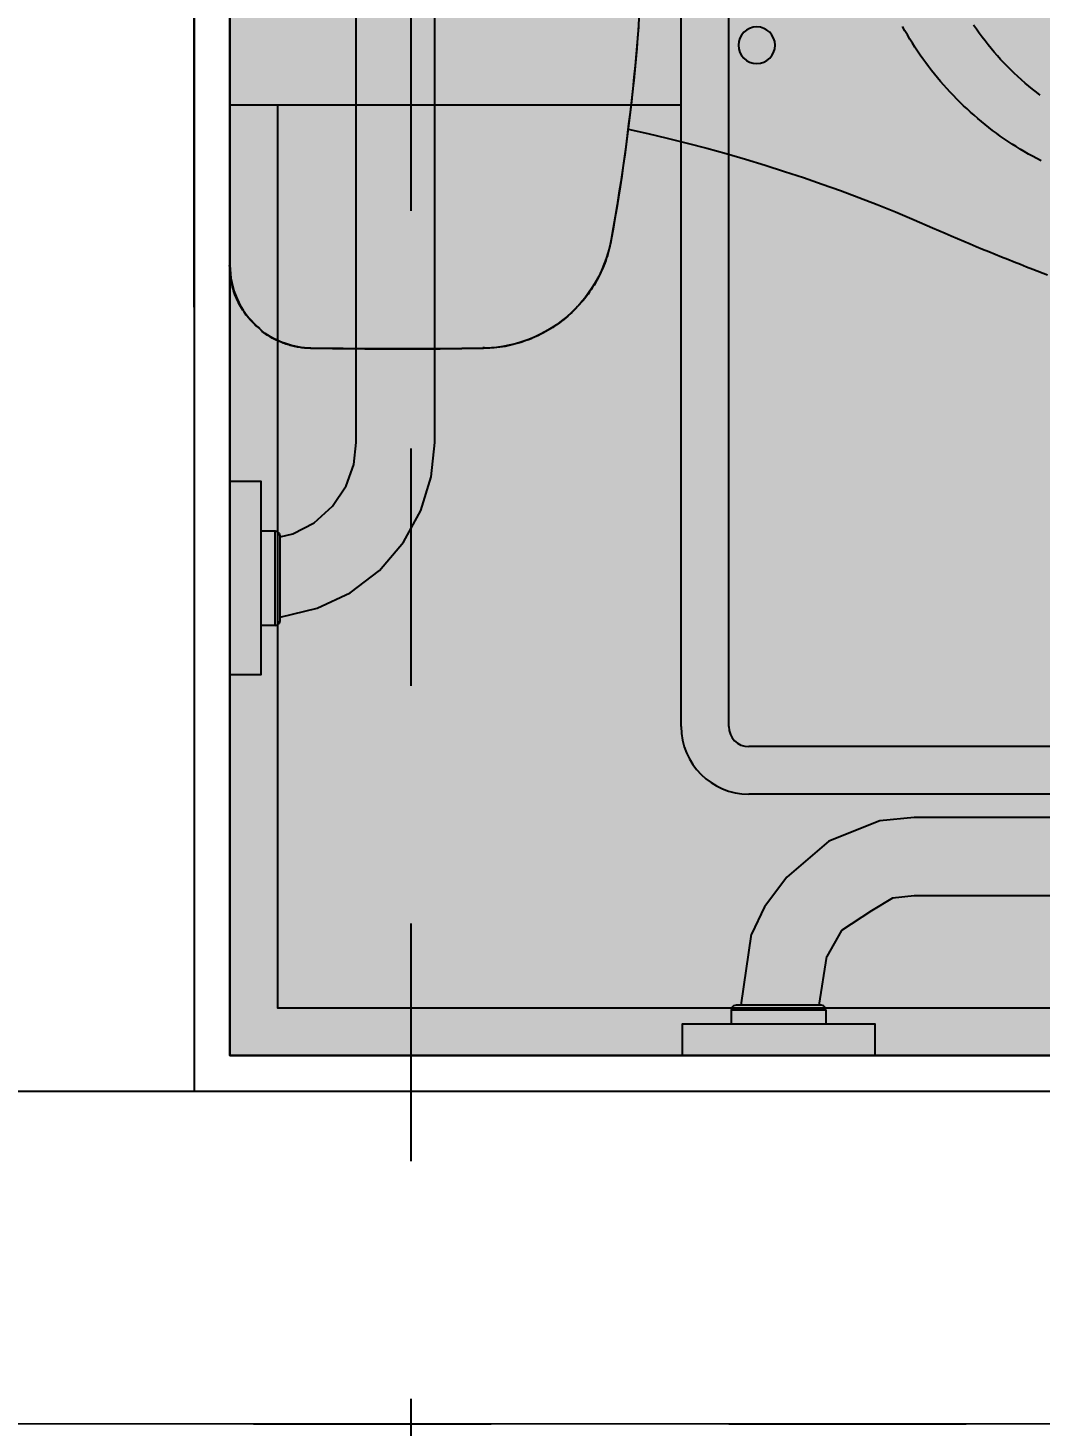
# Model space of a CAD drawing. Header units: metres. Extents: x -41 to 570, y -54 to 184.
# Drawn here: x -7.831 to -7.405, y 47.549 to 48.137 of the extents above; entities that cross this region are included whole.
import ezdxf
from ezdxf.xclip import XClip

# ---------------------------------------------------------------- set-up
doc = ezdxf.new("R2010")
doc.units = ezdxf.units.M
doc.header["$XCLIPFRAME"] = 0
doc.linetypes.add('DASHEDX2', pattern=[1.5, 1, -0.5])
doc.linetypes.add('ESTILO_TQS_0004', pattern=[1.12, 0.5, -0.2, 0.01, -0.2, 0.01, -0.2])
for name, color, linetype in [('1', 232, 'DASHEDX2'), ('205', 232, 'ESTILO_TQS_0004'), ('ARQ-DIM', 2, 'Continuous'), ('PUC$0$ARQ-ALV ACAB', 4, 'Continuous'), ('PUC$0$ARQ-ALV OSSO', 5, 'Continuous'), ('PUC$0$ARQ-HID', 7, 'Continuous')]:
    doc.layers.add(name, color=color, linetype=linetype)
doc.layers.add('PUC$0$ARQ-FORRO', color=9, linetype='Continuous', lineweight=5)
doc.styles.add('Adesa', font='ARIALN.TTF')
doc.dimstyles.new('ADESA 1-0050', dxfattribs={"dimtxt": 0.1, "dimasz": 0.1, "dimexe": 0.05, "dimexo": 0.05, "dimgap": 0.03, "dimtad": 1, "dimdec": 1, "dimlfac": 100, "dimzin": 12, "dimtxsty": 'Adesa', "dimblk": 'DOTSMALL', "dimcen": 1, "dimdle": 0.05, "dimclrd": 1, "dimclre": 1, "dimclrt": 256, "dimazin": 3, "dimtm": 1e-09, "dimtfac": 1, "dimtdec": 1, "dimtmove": 1, "dimatfit": 0, "dimldrblk": 'DOTSMALL', "dimfxl": 0.8, "dimtvp": 2, "dimtolj": 1, "dimtzin": 0, "dimarcsym": 0})

# ---------------------------------------------------------------- blocks, each defined once
blk = doc.blocks.new('PUC$0$ARQ-HID-CUBA Q')
for points in [[(-0.1816, 0), (0.1816, 0)], [(-0.1816, -0.11), (0.1816, -0.11)], [(-0.1816, -0.13), (0.1816, -0.13)], [(0.19, -0.1384), (0.19, -0.5016)], [(0.21, -0.1384), (0.21, -0.5016)], [(0.21, -0.4), (0.31, -0.4)]]:
    blk.add_lwpolyline(points)
for radius in [0.0284, 0.0084]:
    blk.add_arc((0.1816, -0.1384), radius, 0, 90)
blk = doc.blocks.new('PUC$0$pl apto tipo 3 puc')
at = {"layer": 'PUC$0$ARQ-ALV ACAB'}
for points, elevation in [([(-7.91518, -2.30383), (-7.91518, -1.04381), (-8.55403, -1.0438), (-8.55403, -0.8938), (-8.47996, -0.89381), (-8.47996, -0.84819), (-8.32996, -0.84819), (-8.32996, -0.8938), (-7.71518, -0.8938), (-7.71518, -1.0538), (-7.75518, -1.0538), (-7.75519, -2.29383)], 0), ([(-7.75519, -2.29383), (-6.34404, -2.29384)], 0.00001)]:
    blk.add_lwpolyline(points, dxfattribs=dict(at, elevation=elevation))
at = {"layer": 'PUC$0$ARQ-ALV OSSO'}
for points, elevation in [([(-8.33496, -0.8988), (-7.72018, -0.8988), (-7.72018, -1.0388), (-7.77018, -1.0388), (-7.77019, -2.30883)], 0), ([(-9.25903, -2.30882), (-5.55901, -2.30884)], 0.00001), ([(-9.25725, -2.44882), (-5.38497, -2.44884)], 0.00001)]:
    blk.add_lwpolyline(points, dxfattribs=dict(at, elevation=elevation))
at = {"layer": 'PUC$0$ARQ-HID', "lineweight": -2}
blk.add_lwpolyline([(-7.66519, -1.89385), (-7.75519, -1.89391), (-7.75519, -2.29383), (-6.95519, -2.29383), (-6.95519, -1.89391), (-7.05359, -1.89391)], dxfattribs=at)
at = {"layer": 'PUC$0$ARQ-HID', "elevation": 0}
blk.add_lwpolyline([(-7.75519, -1.89385), (-7.75519, -2.29383), (-6.89404, -2.29383)], dxfattribs=at)
at = {"layer": 'PUC$0$ARQ-HID'}
blk.add_lwpolyline([(-7.73519, -1.89391), (-7.73519, -2.27383), (-6.95519, -2.27383)], dxfattribs=at)
at = {"layer": 'PUC$0$ARQ-HID', "lineweight": -2, "rotation": 180}
blk.add_blockref('PUC$0$ARQ-HID-CUBA Q', (-7.35519, -2.29383, 0.00001), dxfattribs=at)
blk = doc.blocks.new('PUC$0$ARQ-HID-BACIA CX')
blk.add_line((-0.00007, -0.175), (-0.00007, 0.175))
for points in [[(-0.17206, 0.06755), (-0.1717, 0.07204), (-0.17132, 0.07653), (-0.17092, 0.08102), (-0.1705, 0.08551), (-0.17005, 0.09), (-0.16958, 0.09448), (-0.16909, 0.09896), (-0.16857, 0.10344), (-0.16803, 0.10791), (-0.16747, 0.11238), (-0.16689, 0.11685), (-0.16628, 0.12132), (-0.16565, 0.12578), (-0.165, 0.13024), (-0.16433, 0.1347), (-0.16363, 0.13915), (-0.1629, 0.1436), (-0.16215, 0.14805), (-0.16138, 0.15249), (-0.16061, 0.15693), (-0.16036, 0.15805), (-0.16011, 0.15916), (-0.15985, 0.16027), (-0.15957, 0.16138), (-0.15928, 0.16249), (-0.15897, 0.16359), (-0.15863, 0.16468), (-0.15827, 0.16576), (-0.15788, 0.16683), (-0.15746, 0.1679), (-0.15702, 0.16895), (-0.15655, 0.17), (-0.15607, 0.17103), (-0.15556, 0.17206), (-0.15504, 0.17308), (-0.1545, 0.17408), (-0.15393, 0.17508), (-0.15335, 0.17606), (-0.15275, 0.17703), (-0.15212, 0.17799), (-0.15148, 0.17893), (-0.15082, 0.17986), (-0.15013, 0.18078), (-0.14943, 0.18168), (-0.14872, 0.18257), (-0.14798, 0.18345), (-0.14722, 0.18431), (-0.14645, 0.18515), (-0.14566, 0.18598), (-0.14485, 0.18679), (-0.14403, 0.18758), (-0.14319, 0.18836), (-0.14234, 0.18912), (-0.14147, 0.18986), (-0.14058, 0.19058), (-0.13969, 0.19129), (-0.13877, 0.19197), (-0.13784, 0.19264), (-0.1369, 0.19329), (-0.13595, 0.19392), (-0.13498, 0.19453), (-0.134, 0.19512), (-0.13301, 0.19569), (-0.13201, 0.19624), (-0.13099, 0.19677), (-0.12997, 0.19727), (-0.12893, 0.19776), (-0.12789, 0.19822), (-0.12684, 0.19866), (-0.12577, 0.19908), (-0.1247, 0.19948), (-0.12362, 0.19986), (-0.12254, 0.20021), (-0.12144, 0.20055), (-0.12034, 0.20086), (-0.11924, 0.20116), (-0.11812, 0.20142), (-0.11701, 0.20166), (-0.11588, 0.20188), (-0.11476, 0.20207), (-0.11363, 0.20223), (-0.11249, 0.20236), (-0.11136, 0.20247), (-0.11022, 0.20256), (-0.10908, 0.20264), (-0.10794, 0.20271), (-0.10679, 0.20277, -0.00878), (-0.03415, 0.20273), (-0.03353, 0.2027), (-0.0329, 0.20268), (-0.03227, 0.20264), (-0.03165, 0.20259), (-0.03102, 0.20253), (-0.0304, 0.20246), (-0.02978, 0.20237), (-0.02916, 0.20227), (-0.02854, 0.20217), (-0.02792, 0.20205), (-0.02731, 0.20192), (-0.02669, 0.20178), (-0.02608, 0.20163), (-0.02548, 0.20147), (-0.02487, 0.2013), (-0.02427, 0.20111), (-0.02368, 0.20092), (-0.02308, 0.20072), (-0.02249, 0.2005), (-0.02191, 0.20027), (-0.02133, 0.20004), (-0.02075, 0.19979), (-0.02018, 0.19954), (-0.01961, 0.19927), (-0.01904, 0.19899), (-0.01849, 0.1987), (-0.01793, 0.19841), (-0.01739, 0.1981), (-0.01684, 0.19778), (-0.01631, 0.19746), (-0.01578, 0.19712), (-0.01526, 0.19677), (-0.01474, 0.19641), (-0.01423, 0.19605), (-0.01372, 0.19568)], [(-0.01308, 0.195, 0.018828), (-0.0135, 0.19544)], [(-0.00007, -0.16772), (-0.00007, 0.16772, 0.212488), (-0.01155, 0.19352), (-0.01247, 0.19434), (-0.01264, 0.19449), (-0.01279, 0.19463), (-0.01286, 0.1947), (-0.01299, 0.19482), (-0.01311, 0.19493), (-0.01316, 0.19498), (-0.01322, 0.19504), (-0.01324, 0.19506), (-0.01327, 0.19509), (-0.01328, 0.1951), (-0.01328, 0.1951)], [(-0.01231, 0.1942, 0.002919), (-0.01155, 0.19353)], [(-0.16765, 0.1104), (-0.16776, 0.11042), (-0.17602, 0.11228), (-0.1842, 0.11422), (-0.19248, 0.1163), (-0.2008, 0.11849), (-0.20903, 0.12077), (-0.21715, 0.12313), (-0.22532, 0.12562), (-0.23351, 0.12822), (-0.24148, 0.13086), (-0.24931, 0.13356), (-0.25707, 0.13635), (-0.26479, 0.13922), (-0.27251, 0.14221), (-0.28026, 0.14532), (-0.28804, 0.14857), (-0.29584, 0.15194, 0.011149), (-0.33812, 0.16943), (-0.34416, 0.17175)]]:
    blk.add_lwpolyline(points, format="xyb")
at = {"ltscale": 0.000466036}
blk.add_lwpolyline([(-0.17457, 0, -0.044623), (-0.16053, 0.15692), (-0.15997, 0.15966), (-0.15929, 0.1623), (-0.15848, 0.1649), (-0.15754, 0.16746), (-0.15648, 0.16997), (-0.1553, 0.17243), (-0.15399, 0.17483), (-0.15258, 0.17716), (-0.15105, 0.17942), (-0.14941, 0.1816), (-0.14766, 0.1837), (-0.14582, 0.18571), (-0.14388, 0.18763), (-0.14184, 0.18945), (-0.13972, 0.19116), (-0.13752, 0.19278), (-0.13524, 0.19428), (-0.13289, 0.19567), (-0.13048, 0.19694), (-0.128, 0.19809), (-0.12547, 0.19912), (-0.1229, 0.20002), (-0.12028, 0.2008), (-0.11763, 0.20144), (-0.11494, 0.20196), (-0.11224, 0.20234), (-0.10952, 0.20259), (-0.10679, 0.2027, -0.008778), (-0.03416, 0.20265, -0.158216), (-0.01377, 0.19562, -0.039631), (-0.01364, 0.19551, -0.017665), (-0.01334, 0.19517), (-0.01328, 0.1951)], format="xyb", dxfattribs=at)
at = {"ltscale": 0.00311}
blk.add_lwpolyline([(-0.10678, 0.20206), (-0.10679, 0.2027)], dxfattribs=at)
at = {"ltscale": 0.00156}
blk.add_lwpolyline([(-0.0131, 0.19508), (-0.01335, 0.19529)], dxfattribs=at)
for points in [[(-0.01328, 0.1951), (-0.01328, 0.19509)], [(-0.01147, 0.19363), (-0.01087, 0.19305), (-0.01027, 0.19247), (-0.00968, 0.19189), (-0.00911, 0.19128), (-0.00855, 0.19066), (-0.00801, 0.19003), (-0.00749, 0.18938), (-0.00698, 0.18872), (-0.00649, 0.18805), (-0.00601, 0.18737), (-0.00555, 0.18668), (-0.0051, 0.18597), (-0.00468, 0.18526), (-0.00427, 0.18453), (-0.00388, 0.1838), (-0.0035, 0.18305), (-0.00314, 0.1823), (-0.00281, 0.18154), (-0.00249, 0.18077), (-0.00218, 0.18), (-0.0019, 0.17921), (-0.00164, 0.17842), (-0.00139, 0.17763), (-0.00116, 0.17683), (-0.00096, 0.17602), (-0.00077, 0.17521), (-0.0006, 0.1744), (-0.00045, 0.17358), (-0.00032, 0.17275), (-0.00021, 0.17193), (-0.00012, 0.1711), (-0.00006, 0.17027), (-0.00002, 0.16944), (0.00001, 0.16861), (0.00003, 0.16778)], [(0, 0.16772), (0, -0.16772)], [(-0.34151, 0.12374), (-0.33972, 0.12283), (-0.33794, 0.12189), (-0.33619, 0.12092), (-0.33445, 0.11992), (-0.33272, 0.11889), (-0.33102, 0.11783), (-0.32933, 0.11675), (-0.32765, 0.11564), (-0.32599, 0.11451), (-0.32435, 0.11335), (-0.32273, 0.11217), (-0.32112, 0.11097), (-0.31952, 0.10975), (-0.31795, 0.10851), (-0.31639, 0.10724), (-0.31485, 0.10595), (-0.31333, 0.10464), (-0.31183, 0.10331), (-0.31035, 0.10196), (-0.30888, 0.10058), (-0.30744, 0.09918), (-0.30602, 0.09777), (-0.30462, 0.09633), (-0.30324, 0.09487), (-0.30188, 0.09339), (-0.30055, 0.09189), (-0.29923, 0.09038), (-0.29794, 0.08884), (-0.29667, 0.08729), (-0.29542, 0.08572), (-0.29419, 0.08413), (-0.29299, 0.08252), (-0.29181, 0.08089), (-0.29065, 0.07925), (-0.28952, 0.07759), (-0.28841, 0.07592), (-0.28733, 0.07423), (-0.28627, 0.07252), (-0.28523, 0.0708), (-0.28423, 0.06907), (-0.28324, 0.06732)], [(-0.34118, 0.09621), (-0.33955, 0.09496), (-0.33794, 0.09369), (-0.33635, 0.09239), (-0.33479, 0.09107), (-0.33324, 0.08972), (-0.33173, 0.08834), (-0.33023, 0.08694), (-0.32876, 0.08552), (-0.32732, 0.08408), (-0.32589, 0.08261), (-0.3245, 0.08112), (-0.32313, 0.0796), (-0.32179, 0.07807), (-0.32047, 0.07651), (-0.31918, 0.07493), (-0.31792, 0.07333), (-0.31668, 0.07172), (-0.31547, 0.07008), (-0.31429, 0.06842), (-0.31314, 0.06674)]]:
    blk.add_lwpolyline(points)
at = {"ltscale": 0.00179}
blk.add_lwpolyline([(-0.00045, 0.16772), (-0.00008, 0.16772)], dxfattribs=at)
blk.add_lwpolyline([(-0.21411, 0.07516, 1), (-0.22955, 0.07516, 1)], format="xyb", close=True)
blk = doc.blocks.new('PUC$0$VASO SANIT ACESSIVEL')
at = {"color": 1}
for points in [[(-0.17535, 0), (-0.25658, 0)], [(-0.22072, -0.01907), (-0.22072, -0.0132)], [(-0.18092, -0.01907), (-0.18092, -0.0132)], [(-0.18092, -0.01907), (-0.22072, -0.01907)], [(-0.22044, -0.0201), (-0.22072, -0.01907)], [(-0.21972, -0.02082), (-0.22044, -0.0201)], [(-0.21869, -0.0211), (-0.21972, -0.02082)], [(-0.21824, -0.0211), (-0.2195, -0.02643)], [(-0.18295, -0.0211), (-0.21869, -0.0211)], [(-0.18451, -0.0211), (-0.18825, -0.03676)], [(-0.18192, -0.02082), (-0.18295, -0.0211)], [(-0.1812, -0.0201), (-0.18192, -0.02082)], [(-0.18092, -0.01907), (-0.1812, -0.0201)], [(-0.2195, -0.02643), (-0.22424, -0.03548)], [(-0.22424, -0.03548), (-0.23122, -0.04324)], [(-0.18825, -0.03676), (-0.19476, -0.05056)], [(-0.23122, -0.04324), (-0.23969, -0.04888)], [(-0.25794, -0.0532), (-0.94872, -0.0532), (-0.96071, -0.04888)], [(-0.24876, -0.05215), (-0.25794, -0.0532)], [(-0.23969, -0.04888), (-0.24876, -0.05215)], [(-0.19476, -0.05056), (-0.20418, -0.06294)], [(-0.25794, -0.0862), (-0.95225, -0.0862), (-0.97859, -0.07811), (-0.99622, -0.06294)], [(-0.20418, -0.06294), (-0.21597, -0.07308)], [(-0.21597, -0.07308), (-0.22932, -0.08042)], [(-0.22932, -0.08042), (-0.24348, -0.08476)], [(-0.24348, -0.08476), (-0.25794, -0.0862)], [(-0.02082, -0.21205), (-0.0201, -0.21132)], [(-0.0201, -0.21132), (-0.01907, -0.21104)], [(-0.01907, -0.25085), (-0.01907, -0.21104)], [(-0.01907, -0.21104), (-0.0132, -0.21104)], [(-0.0211, -0.21517), (-0.051, -0.21962)], [(-0.0211, -0.21307), (-0.02082, -0.21205)], [(-0.0211, -0.24882), (-0.0211, -0.21307)], [(-0.06258, -0.22508), (-0.051, -0.21962)], [(-0.07496, -0.2345), (-0.06258, -0.22508)], [(-0.09876, -0.27361), (-0.09013, -0.25213), (-0.07496, -0.2345)], [(-0.0609, -0.27001), (-0.05252, -0.25744), (-0.04166, -0.2512)], [(-0.0211, -0.24802), (-0.04166, -0.2512)], [(-0.02082, -0.24984), (-0.0211, -0.24882)], [(-0.0201, -0.25057), (-0.02082, -0.24984)], [(-0.01907, -0.25085), (-0.0201, -0.25057)], [(-0.01907, -0.25085), (-0.0132, -0.25085)], [(-0.06614, -0.27886), (-0.0609, -0.27001)], [(-0.09876, -1.12076), (-0.1002, -1.1063), (-0.1002, -0.28806), (-0.09876, -0.27361)], [(-0.0672, -0.94604), (-0.0672, -0.28806), (-0.06615, -0.27889)]]:
    blk.add_lwpolyline(points, dxfattribs=at)
blk.add_lwpolyline([(-0.24158, 0), (-0.16035, 0), (-0.16035, -0.0132), (-0.24158, -0.0132)], close=True, dxfattribs=at)
at = {"elevation": -0.0001}
blk.add_lwpolyline([(0, 0), (0, -1.2734)], dxfattribs=at)
at = {"color": 1, "elevation": -0.0001}
blk.add_lwpolyline([(0, -0.19033), (0, -0.27156), (-0.0132, -0.27156), (-0.0132, -0.19033)], close=True, dxfattribs=at)
at = {"layer": 'PUC$0$ARQ-HID'}
blk.add_lwpolyline([(0, 0), (-1.07248, 0)], dxfattribs=at)
at = {"layer": 'PUC$0$ARQ-HID', "xscale": -1, "rotation": 270}
blk.add_blockref('PUC$0$ARQ-HID-BACIA CX', (-0.50034, 0.00007), dxfattribs=at)
blk = doc.blocks.new('PUC$0$pl forro pcd 3')
at = {"layer": 'PUC$0$ARQ-FORRO'}
h = blk.add_hatch(color=256, dxfattribs=at)
h.dxf.hatch_style = 1
h.paths.add_polyline_path([(-1.99115, 1.46829), (0, 1.46829), (0, -0.04), (-1.99115, -0.04)])
at = {"layer": 'PUC$0$ARQ-FORRO', "elevation": 0.00001}
blk.add_lwpolyline([(-1.99115, 1.46829), (0, 1.46829), (0, -0.04), (-1.99115, -0.04)], close=True, dxfattribs=at)
blk = doc.blocks.new('PUC')
at = {"layer": 'PUC$0$ARQ-ALV ACAB', "elevation": 0}
for points in [[(5.75499, -47.70499), (7.74614, -47.70499)], [(7.74614, -47.70499), (7.74614, -49.21327)]]:
    blk.add_lwpolyline(points, dxfattribs=at)
at = {"layer": 'PUC$0$ARQ-ALV OSSO'}
blk.add_lwpolyline([(7.76115, -47.69), (5.73999, -47.68999)], dxfattribs=at)
at = {"layer": 'PUC$0$ARQ-ALV OSSO', "elevation": 0}
blk.add_lwpolyline([(7.76114, -49.22827), (7.76115, -47.69235)], dxfattribs=at)
at = {"layer": 'PUC$0$ARQ-ALV ACAB', "rotation": 180}
blk.add_blockref('PUC$0$pl apto tipo 3 puc', (-0.00904, -49.99881, -0.00001), dxfattribs=at)
at = {"layer": 'PUC$0$ARQ-FORRO'}
blk.add_blockref('PUC$0$pl forro pcd 3', (7.74614, -49.17327, 0), dxfattribs=at)
at = {"layer": 'PUC$0$ARQ-HID', "xscale": -1, "rotation": 270}
blk.add_blockref('PUC$0$VASO SANIT ACESSIVEL', (7.74614, -47.70499, 0), dxfattribs=at)
blk = doc.blocks.new('_DotSmall')
at = {"color": 0, "linetype": 'ByBlock', "const_width": 0.5}
blk.add_lwpolyline([(-0.0625, 0, 1), (0.0625, 0, 1)], format="xyb", close=True, dxfattribs=at)
blk = doc.blocks.new('*D400')
at = {"layer": 'ARQ-DIM', "color": 1, "lineweight": -2, "transparency": 16777216}
for p, q in [((-7.76115, 48.01996), (-7.76115, 48.32265)), ((-5.68999, 48.15997), (-5.68999, 48.32265)), ((-7.81115, 48.27265), (-5.63999, 48.27265))]:
    blk.add_line(p, q, dxfattribs=at)
at = {"layer": 'Defpoints', "color": 0, "transparency": 16777216}
for p in [(-5.68999, 48.27265), (-5.68999, 48.10997), (-7.76115, 47.96996)]:
    blk.add_point(p, dxfattribs=at)
at = {"layer": 'ARQ-DIM', "color": 1, "lineweight": -2, "transparency": 16777216, "xscale": 0.1, "yscale": 0.1, "zscale": 0.1, "rotation": 180}
blk.add_blockref('_DotSmall', (-7.76115, 48.27265), dxfattribs=at)
at = {"layer": 'ARQ-DIM', "color": 1, "lineweight": -2, "transparency": 16777216, "xscale": 0.1, "yscale": 0.1, "zscale": 0.1}
blk.add_blockref('_DotSmall', (-5.68999, 48.27265), dxfattribs=at)
at = {"layer": 'ARQ-DIM', "transparency": 16777216, "insert": (-6.72557, 48.35371), "char_height": 0.1, "attachment_point": 5, "style": 'Adesa'}
blk.add_mtext('\\A1;207', dxfattribs=at)
blk = doc.blocks.new('est-lo-08-6sa-r00')
at = {"layer": '1'}
blk.add_lwpolyline([(-638.0228, -531.774487), (-417.816854, -439.868229)], dxfattribs=at)
at = {"layer": '205'}
blk.add_line((-875.772731, 106.988582), (-273.498894, -1336.046427), dxfattribs=at)

msp = doc.modelspace()

# ---------------------------------------------------------------- block references
at = {"linetype": 'Continuous'}
ref = msp.add_blockref('est-lo-08-6sa-r00', (0, 50), dxfattribs=dict(at, xscale=0.01, yscale=0.01, zscale=0.01, rotation=337.346050855639))
XClip(ref).set_block_clipping_path([(-3617.8293247107, -1968.6238684088), (2309.2219967837, 505.1199023612), (1831.3677091607, 1650.0512895176), (-4095.6836123336, -823.6924812524)])
at = {"rotation": 180}
msp.add_blockref('PUC', (0, 0), dxfattribs=at)

# ---------------------------------------------------------------- dimensions: what is measured, and where the dimension line sits
at = {"layer": 'ARQ-DIM'}
dim = msp.add_linear_dim(base=(-5.68999, 48.27265, 0), p1=(-7.76115, 47.96996, 0), p2=(-5.68999, 48.10997, 0), dimstyle='ADESA 1-0050', override={"dimdec": 0}, dxfattribs=at)
dim.commit()
dim.dimension.update_dxf_attribs({"geometry": '*D400', "text_midpoint": (-6.72557, 48.35371, 0)})

doc.saveas('drawing.dxf')
